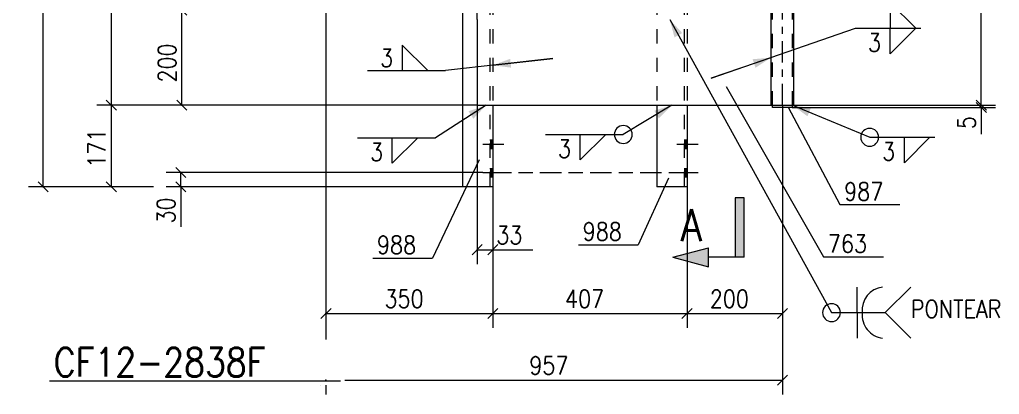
# Model space of a CAD drawing. Header units: millimetres. Extents: x 5 to 846, y 5 to 599.
# Drawn here: x 389.3 to 526.2, y 251.6 to 304 of the extents above; entities that cross this region are included whole.
import ezdxf

# ---------------------------------------------------------------- set-up
doc = ezdxf.new("R2010")
doc.units = ezdxf.units.MM
for name, pattern in [('XKITLINE00', [0]), ('XKITLINE02', [4, 2, -2]), ('XKITLINE03', [6, 3, -1, 1, -1]), ('XKITLINE06', [7, 3, -1, 2, -1])]:
    doc.linetypes.add(name, pattern=pattern)
for name, color, linetype, lineweight in [('Corte', 7, 'Continuous', 0), ('Cota', 4, 'Continuous', 0), ('Marca da peça', 2, 'Continuous', 0), ('Objeto gráfico', 3, 'Continuous', 0), ('Parafuso', 3, 'Continuous', 0), ('Peça', 2, 'Continuous', 0), ('Solda', 1, 'Continuous', 0), ('Texto', 7, 'Continuous', 0)]:
    doc.layers.add(name, color=color, linetype=linetype, lineweight=lineweight)
doc.styles.add('ROMANS', font='ROMANS__.TTF')
doc.styles.add('SIMPLEX', font='SIMPLEX_.TTF')

# ---------------------------------------------------------------- blocks, each defined once
blk = doc.blocks.new('*A82')
at = {"layer": 'Peça', "color": 7, "linetype": 'XKITLINE02', "lineweight": 0}
for p, q in [((451.19, 368.91), (455.42, 368.91)), ((451.19, 368.91), (451.19, 367.25)), ((455, 368.91), (455, 350.19)), ((455.42, 368.91), (455.42, 350.19)), ((455, 364.25), (455.42, 364.25)), ((455, 350.09), (455, 318.8)), ((455.42, 350.09), (455.42, 318.8)), ((455, 318.7), (455, 280.61)), ((455.42, 318.7), (455.42, 292.03))]:
    blk.add_line(p, q, dxfattribs=at)
at = {"layer": 'Peça', "color": 4, "linetype": 'XKITLINE00', "lineweight": 0}
for p, q in [((451.19, 367.25), (451.19, 350.19)), ((451.19, 350.09), (451.19, 318.8)), ((451.19, 318.7), (451.19, 280.61)), ((455.42, 292.03), (455.42, 280.61)), ((455.42, 280.61), (451.19, 280.61))]:
    blk.add_line(p, q, dxfattribs=at)
blk = doc.blocks.new('*A83')
at = {"layer": 'Parafuso'}
for points in [[(482.13, 287.21), (482.55, 287.21), (482.55, 286.01), (482.13, 286.01)], [(482.13, 283.21), (482.55, 283.21), (482.55, 282.01), (482.13, 282.01)]]:
    blk.add_hatch(color=7, dxfattribs=at).paths.add_polyline_path(points, flags=17)
at = {"layer": 'Parafuso', "color": 7, "linetype": 'XKITLINE00', "lineweight": 0}
for p, q in [((481.13, 286.61), (484.09, 286.61)), ((482.13, 287.21), (482.55, 287.21)), ((482.13, 286.01), (482.55, 286.01)), ((481.13, 282.61), (484.09, 282.61)), ((482.13, 283.21), (482.55, 283.21)), ((482.13, 282.01), (482.55, 282.01))]:
    blk.add_line(p, q, dxfattribs=at)
blk = doc.blocks.new('*A86')
at = {"layer": 'Peça', "color": 4, "linetype": 'XKITLINE00', "lineweight": 0}
for p, q in [((432.09, 372.13), (489.22, 372.13)), ((432.09, 372.13), (432.09, 368.91)), ((489.22, 372.13), (491.06, 371.92)), ((491.06, 371.92), (492.81, 371.31)), ((492.81, 371.31), (494.38, 370.33)), ((494.38, 370.33), (495.69, 369.02)), ((488.89, 368.91), (489.22, 368.91)), ((489.22, 368.91), (490.34, 368.79)), ((490.34, 368.79), (491.41, 368.41)), ((491.41, 368.41), (492.37, 367.81)), ((496.68, 367.45), (495.69, 369.02)), ((492.37, 367.81), (493.17, 367.01)), ((497.29, 365.7), (496.68, 367.45)), ((493.77, 366.05), (493.17, 367.01)), ((494.15, 364.98), (493.77, 366.05)), ((497.5, 363.86), (497.29, 365.7)), ((494.28, 363.86), (494.15, 364.98)), ((494.28, 363.86), (494.28, 363.52)), ((497.5, 350.19), (497.5, 363.86)), ((497.5, 318.8), (497.5, 350.09)), ((497.5, 292.03), (497.5, 318.7)), ((494.28, 292.03), (497.5, 292.03))]:
    blk.add_line(p, q, dxfattribs=at)
at = {"layer": 'Peça', "color": 7, "linetype": 'XKITLINE02', "lineweight": 0}
for p, q in [((432.09, 371.92), (489.22, 371.92)), ((489.22, 371.92), (491.01, 371.71)), ((491.01, 371.71), (492.72, 371.12)), ((492.72, 371.12), (494.24, 370.16)), ((494.24, 370.16), (495.52, 368.88)), ((432.09, 369.13), (489.22, 369.13)), ((432.09, 368.91), (488.89, 368.91)), ((489.22, 369.13), (490.39, 369)), ((490.39, 369), (491.51, 368.61)), ((491.51, 368.61), (492.51, 367.98)), ((496.48, 367.35), (495.52, 368.88)), ((493.34, 367.14), (492.51, 367.98)), ((493.97, 366.14), (493.34, 367.14)), ((497.08, 365.65), (496.48, 367.35)), ((494.36, 365.03), (493.97, 366.14)), ((497.28, 363.86), (497.08, 365.65)), ((494.49, 363.86), (494.36, 365.03)), ((494.28, 363.52), (494.28, 350.19)), ((494.49, 350.19), (494.49, 363.86)), ((497.28, 350.19), (497.28, 363.86)), ((494.28, 350.09), (494.28, 318.8)), ((494.49, 318.8), (494.49, 350.09)), ((497.28, 318.8), (497.28, 350.09)), ((494.28, 318.7), (494.28, 292.03)), ((494.49, 292.03), (494.49, 318.7)), ((497.28, 292.03), (497.28, 318.7))]:
    blk.add_line(p, q, dxfattribs=at)
at = {"layer": 'Peça', "color": 7, "linetype": 'XKITLINE03', "lineweight": 0}
for p, q in [((489.22, 370.52), (432.09, 370.52)), ((490.7, 370.36), (489.22, 370.52)), ((492.11, 369.86), (490.7, 370.36)), ((493.38, 369.07), (492.11, 369.86)), ((494.43, 368.01), (493.38, 369.07)), ((495.23, 366.75), (494.43, 368.01)), ((495.72, 365.34), (495.23, 366.75)), ((495.89, 363.86), (495.72, 365.34)), ((495.89, 350.19), (495.89, 363.86)), ((495.89, 318.8), (495.89, 350.09)), ((495.89, 292.03), (495.89, 318.7))]:
    blk.add_line(p, q, dxfattribs=at)
blk = doc.blocks.new('*A90')
at = {"layer": 'Peça', "color": 7, "linetype": 'XKITLINE02', "lineweight": 0}
for p, q in [((453.22, 304.03), (453.22, 305.37)), ((453.22, 305.37), (493.94, 305.37))]:
    blk.add_line(p, q, dxfattribs=at)
at = {"layer": 'Peça', "color": 4, "linetype": 'XKITLINE00', "lineweight": 0}
for p, q in [((453.22, 304.03), (453.22, 292.03)), ((493.94, 305.37), (494.28, 305.37)), ((494.28, 305.37), (494.28, 292.03)), ((453.22, 292.03), (494.28, 292.03))]:
    blk.add_line(p, q, dxfattribs=at)
blk = doc.blocks.new('*A91')
at = {"layer": 'Peça', "color": 7, "linetype": 'XKITLINE02', "lineweight": 0}
for p, q in [((478.32, 368.91), (482.55, 368.91)), ((478.32, 368.91), (478.32, 350.19)), ((482.13, 368.91), (482.13, 350.19)), ((482.55, 368.91), (482.55, 350.19)), ((482.13, 364.25), (482.55, 364.25)), ((478.32, 350.09), (478.32, 318.8)), ((482.13, 350.09), (482.13, 318.8)), ((482.55, 350.09), (482.55, 318.8)), ((478.32, 318.7), (478.32, 292.03)), ((482.13, 318.7), (482.13, 280.61)), ((482.55, 318.7), (482.55, 292.03))]:
    blk.add_line(p, q, dxfattribs=at)
at = {"layer": 'Peça', "color": 4, "linetype": 'XKITLINE00', "lineweight": 0}
for p, q in [((478.32, 292.03), (478.32, 280.61)), ((482.55, 292.03), (482.55, 280.61)), ((482.55, 280.61), (478.32, 280.61))]:
    blk.add_line(p, q, dxfattribs=at)
blk = doc.blocks.new('*A92')
at = {"layer": 'Peça', "color": 4, "linetype": 'XKITLINE00', "lineweight": 0}
for p, q in [((494.49, 291.72), (494.49, 292.03)), ((497.24, 291.72), (494.49, 291.72)), ((495.89, 292.03), (495.89, 291.72)), ((497.29, 291.72), (497.24, 291.72)), ((497.29, 291.72), (497.29, 292.03))]:
    blk.add_line(p, q, dxfattribs=at)
at = {"layer": 'Peça', "color": 7, "linetype": 'XKITLINE02', "lineweight": 0}
for p, q in [((494.49, 292.03), (497.29, 292.03)), ((497.24, 291.72), (497.29, 291.72))]:
    blk.add_line(p, q, dxfattribs=at)
blk = doc.blocks.new('*A93')
at = {"layer": 'Parafuso'}
for points in [[(455, 287.21), (455.42, 287.21), (455.42, 286.01), (455, 286.01)], [(455, 283.21), (455.42, 283.21), (455.42, 282.01), (455, 282.01)]]:
    blk.add_hatch(color=7, dxfattribs=at).paths.add_polyline_path(points, flags=17)
at = {"layer": 'Parafuso', "color": 7, "linetype": 'XKITLINE00', "lineweight": 0}
for p, q in [((453.99, 286.61), (456.96, 286.61)), ((455, 287.21), (455.42, 287.21)), ((455, 286.01), (455.42, 286.01)), ((453.99, 282.61), (456.96, 282.61)), ((455, 283.21), (455.42, 283.21)), ((455, 282.01), (455.42, 282.01))]:
    blk.add_line(p, q, dxfattribs=at)
blk = doc.blocks.new('*A134')
at = {"layer": 'Objeto gráfico', "color": 7, "linetype": 'XKITLINE06', "lineweight": 0}
blk.add_line((455, 282.61), (481.13, 282.61), dxfattribs=at)
blk = doc.blocks.new('*A413')
at = {"layer": 'Cota', "color": 7, "linetype": 'XKITLINE00', "lineweight": 0}
for p, q in [((453.22, 292.03), (453.22, 269.82)), ((455.42, 280.61), (455.42, 269.82)), ((453.93, 272.53), (452.51, 271.11)), ((456.13, 272.53), (454.71, 271.11)), ((453.22, 271.82), (455.42, 271.82)), ((455.42, 271.82), (461, 271.82)), ((455.42, 271.82), (461, 271.82))]:
    blk.add_line(p, q, dxfattribs=at)
at = {"layer": 'Cota', "color": 3}
for p in [(453.22, 271.82), (455.42, 271.82)]:
    blk.add_point(p, dxfattribs=at)
at = {"layer": 'Cota', "color": 3, "style": 'SIMPLEX', "width": 0.85}
blk.add_text('33', height=2.5, dxfattribs=at).set_placement((455.89, 272.62))
blk = doc.blocks.new('*A415')
at = {"layer": 'Cota', "color": 7, "linetype": 'XKITLINE00', "lineweight": 0}
for p, q in [((432.09, 370.52), (432.09, 259.27)), ((495.89, 292.03), (495.89, 251.57)), ((434.72, 253.57), (495.89, 253.57)), ((496.59, 254.28), (495.18, 252.86)), ((431.39, 252.87), (431.38, 252.86)), ((432.09, 252.87), (432.09, 251.57))]:
    blk.add_line(p, q, dxfattribs=at)
at = {"layer": 'Cota', "color": 3}
for p in [(432.09, 253.57), (495.89, 253.57)]:
    blk.add_point(p, dxfattribs=at)
at = {"layer": 'Cota', "color": 3, "style": 'SIMPLEX', "width": 0.85}
blk.add_text('957', height=2.5, dxfattribs=at).set_placement((460.51, 254.37))
blk = doc.blocks.new('*A416')
at = {"layer": 'Cota', "color": 7, "linetype": 'XKITLINE00', "lineweight": 0}
for p, q in [((453.22, 292.03), (400.04, 292.03)), ((401.38, 292.74), (402.8, 291.33)), ((402.09, 280.61), (402.09, 292.03)), ((401.38, 281.32), (402.8, 279.91)), ((407.99, 280.61), (400.04, 280.61)), ((451.19, 280.61), (411.49, 280.61))]:
    blk.add_line(p, q, dxfattribs=at)
at = {"layer": 'Cota', "color": 3}
for p in [(402.09, 292.03), (402.09, 280.61)]:
    blk.add_point(p, dxfattribs=at)
at = {"layer": 'Cota', "color": 3, "style": 'SIMPLEX', "width": 0.85}
blk.add_text('171', height=2.5, rotation=90.0002, dxfattribs=at).set_placement((401.29, 283.31))
blk = doc.blocks.new('*A418')
at = {"layer": 'Cota', "color": 7, "linetype": 'XKITLINE00', "lineweight": 0}
for p, q in [((495.89, 292.03), (495.89, 260.9)), ((482.55, 280.61), (482.55, 260.9)), ((483.26, 263.61), (481.84, 262.19)), ((496.59, 263.61), (495.18, 262.19)), ((482.55, 262.9), (495.89, 262.9))]:
    blk.add_line(p, q, dxfattribs=at)
at = {"layer": 'Cota', "color": 3}
for p in [(482.55, 262.9), (495.89, 262.9)]:
    blk.add_point(p, dxfattribs=at)
at = {"layer": 'Cota', "color": 3, "style": 'SIMPLEX', "width": 0.85}
blk.add_text('200', height=2.5, dxfattribs=at).set_placement((485.74, 263.7))
blk = doc.blocks.new('*A419')
at = {"layer": 'Cota', "color": 7, "linetype": 'XKITLINE00', "lineweight": 0}
for p, q in [((432.09, 370.52), (432.09, 260.9)), ((455.42, 280.61), (455.42, 275.62)), ((455.42, 272.12), (455.42, 260.9)), ((432.8, 263.61), (431.38, 262.19)), ((456.13, 263.61), (454.71, 262.19)), ((432.09, 262.9), (455.42, 262.9))]:
    blk.add_line(p, q, dxfattribs=at)
at = {"layer": 'Cota', "color": 3}
for p in [(432.09, 262.9), (455.42, 262.9)]:
    blk.add_point(p, dxfattribs=at)
at = {"layer": 'Cota', "color": 3, "style": 'SIMPLEX', "width": 0.85}
blk.add_text('350', height=2.5, dxfattribs=at).set_placement((440.27, 263.7))
blk = doc.blocks.new('*A420')
at = {"layer": 'Cota', "color": 7, "linetype": 'XKITLINE00', "lineweight": 0}
for p, q in [((391.86, 371.23), (393.27, 369.82)), ((432.09, 370.52), (390.52, 370.52)), ((392.57, 280.61), (392.57, 370.52)), ((391.86, 281.32), (393.27, 279.91)), ((407.99, 280.61), (390.52, 280.61)), ((451.19, 280.61), (411.49, 280.61))]:
    blk.add_line(p, q, dxfattribs=at)
at = {"layer": 'Cota', "color": 3}
for p in [(392.57, 370.52), (392.57, 280.61)]:
    blk.add_point(p, dxfattribs=at)
at = {"layer": 'Cota', "color": 3, "style": 'SIMPLEX', "width": 0.85}
blk.add_text('1437', height=2.5, rotation=90.0002, dxfattribs=at).set_placement((391.77, 321.16))
blk = doc.blocks.new('*A421')
at = {"layer": 'Cota', "color": 7, "linetype": 'XKITLINE00', "lineweight": 0}
for p, q in [((522.98, 364.56), (524.39, 363.15)), ((505.89, 363.86), (525.68, 363.86)), ((523.68, 292.03), (523.68, 363.86)), ((497.5, 292.03), (525.68, 292.03)), ((522.98, 292.74), (524.39, 291.33))]:
    blk.add_line(p, q, dxfattribs=at)
at = {"layer": 'Cota', "color": 3}
for p in [(523.68, 363.86), (523.68, 292.03)]:
    blk.add_point(p, dxfattribs=at)
at = {"layer": 'Cota', "color": 3, "style": 'SIMPLEX', "width": 0.85}
blk.add_text('1166', height=2.5, rotation=90.0002, dxfattribs=at).set_placement((522.88, 323.77))
blk = doc.blocks.new('*A422')
at = {"layer": 'Cota', "color": 7, "linetype": 'XKITLINE00', "lineweight": 0}
for p, q in [((497.29, 291.72), (525.68, 291.72)), ((497.5, 292.03), (525.68, 292.03)), ((522.98, 292.74), (524.39, 291.33)), ((522.98, 292.42), (524.39, 291.01)), ((523.68, 291.72), (523.68, 292.03)), ((523.68, 291.72), (523.68, 287.99)), ((523.68, 291.72), (523.68, 287.99))]:
    blk.add_line(p, q, dxfattribs=at)
at = {"layer": 'Cota', "color": 3}
for p in [(523.68, 292.03), (523.68, 291.72)]:
    blk.add_point(p, dxfattribs=at)
at = {"layer": 'Cota', "color": 3, "style": 'SIMPLEX', "width": 0.85}
blk.add_text('5', height=2.5, rotation=90.0002, dxfattribs=at).set_placement((522.88, 288.69))
blk = doc.blocks.new('*A424')
at = {"layer": 'Cota', "color": 7, "linetype": 'XKITLINE00', "lineweight": 0}
for p, q in [((453.99, 282.61), (409.74, 282.61)), ((411.08, 283.32), (412.5, 281.91)), ((411.79, 280.61), (411.79, 282.61)), ((411.08, 281.32), (412.5, 279.91)), ((451.19, 280.61), (409.74, 280.61)), ((411.79, 280.61), (411.79, 275.03)), ((411.79, 280.61), (411.79, 275.03))]:
    blk.add_line(p, q, dxfattribs=at)
at = {"layer": 'Cota', "color": 3}
for p in [(411.79, 282.61), (411.79, 280.61)]:
    blk.add_point(p, dxfattribs=at)
at = {"layer": 'Cota', "color": 3, "style": 'SIMPLEX', "width": 0.85}
blk.add_text('30', height=2.5, rotation=90.0002, dxfattribs=at).set_placement((410.99, 275.5))
blk = doc.blocks.new('*A425')
at = {"layer": 'Corte'}
for points in [[(480.55, 382.77), (485.55, 384.11), (485.55, 381.43)], [(489.3, 382.77), (490.55, 382.77), (490.55, 374.44)], [(489.3, 374.44), (489.3, 382.77), (490.55, 374.44)], [(489.3, 279.09), (490.55, 279.09), (490.55, 270.76)], [(489.3, 270.76), (489.3, 279.09), (490.55, 270.76)], [(480.55, 270.76), (485.55, 272.1), (485.55, 269.42)]]:
    blk.add_hatch(color=6, dxfattribs=at).paths.add_polyline_path(points, flags=17)
at = {"layer": 'Corte', "color": 6, "linetype": 'XKITLINE00', "lineweight": 0}
for p, q in [((480.55, 382.77), (485.55, 384.11)), ((485.55, 384.11), (485.55, 381.43)), ((480.55, 382.77), (485.55, 381.43)), ((490.55, 382.77), (485.55, 382.77)), ((489.3, 374.44), (489.3, 382.77)), ((490.55, 382.77), (490.55, 374.44)), ((490.55, 374.44), (489.3, 374.44)), ((489.3, 279.09), (489.3, 270.76)), ((490.55, 279.09), (489.3, 279.09)), ((490.55, 270.76), (490.55, 279.09)), ((480.55, 270.76), (485.55, 272.1)), ((485.55, 269.42), (485.55, 272.1)), ((480.55, 270.76), (485.55, 269.42)), ((490.55, 270.76), (485.55, 270.76))]:
    blk.add_line(p, q, dxfattribs=at)
at = {"layer": 'Corte', "color": 4, "style": 'ROMANS', "width": 0.85}
for p in [(481.68, 376.02), (481.68, 273.01)]:
    blk.add_text('A', height=4.5, dxfattribs=at).set_placement(p)
blk = doc.blocks.new('*A427')
at = {"layer": 'Texto', "color": 4, "linetype": 'XKITLINE00', "lineweight": 0}
blk.add_line((393.45, 253.47), (434.12, 253.47), dxfattribs=at)
at = {"layer": 'Texto', "color": 4, "style": 'ROMANS', "width": 0.85}
blk.add_text('CF12-2838F', height=4, dxfattribs=at).set_placement((394.05, 254.07))
blk = doc.blocks.new('*A431')
at = {"layer": 'Solda'}
blk.add_hatch(color=7, dxfattribs=at).paths.add_polyline_path([(455.42, 297.64), (457.83, 298.54), (457.97, 297.3)], flags=17)
at = {"layer": 'Solda', "color": 3, "linetype": 'XKITLINE00', "lineweight": 0}
for p, q in [((446.32, 296.9), (442.75, 300.47)), ((442.75, 300.47), (442.75, 296.9)), ((442.75, 296.9), (446.32, 296.9))]:
    blk.add_line(p, q, dxfattribs=at)
at = {"layer": 'Solda', "color": 7, "linetype": 'XKITLINE00', "lineweight": 0}
for p, q in [((463.81, 298.58), (448.78, 296.9)), ((455.42, 297.64), (463.81, 298.58)), ((437.9, 296.9), (448.78, 296.9))]:
    blk.add_line(p, q, dxfattribs=at)
at = {"layer": 'Solda', "color": 3, "style": 'ROMANS', "width": 0.85}
blk.add_text('3', height=2.5, dxfattribs=at).set_placement((439.65, 297.4))
blk = doc.blocks.new('*A433')
at = {"layer": 'Solda'}
blk.add_hatch(color=7, dxfattribs=at).paths.add_polyline_path([(454.46, 292.03), (452.69, 290.16), (452.01, 291.21)], flags=17)
at = {"layer": 'Solda', "color": 7, "linetype": 'XKITLINE00', "lineweight": 0}
for p in [(454.46, 292.03), (436.51, 287.5)]:
    blk.add_line(p, (447.4, 287.5), dxfattribs=at)
at = {"layer": 'Solda', "color": 3, "linetype": 'XKITLINE00', "lineweight": 0}
for p, q in [((441.36, 287.5), (444.94, 287.5)), ((444.94, 287.5), (441.36, 283.93)), ((441.36, 283.93), (441.36, 287.5))]:
    blk.add_line(p, q, dxfattribs=at)
at = {"layer": 'Solda', "color": 3, "style": 'ROMANS', "width": 0.85}
blk.add_text('3', height=2.5, dxfattribs=at).set_placement((438.26, 284.25))
blk = doc.blocks.new('*A434')
at = {"layer": 'Solda'}
blk.add_hatch(color=7, dxfattribs=at).paths.add_polyline_path([(480.14, 304.03), (481.89, 302.15), (480.8, 301.54)], flags=17)
at = {"layer": 'Solda', "color": 7, "linetype": 'XKITLINE00', "lineweight": 0}
for p, q in [((480.14, 304.03), (502.75, 263.02)), ((502.75, 263.02), (510.25, 263.02))]:
    blk.add_line(p, q, dxfattribs=at)
at = {"layer": 'Solda', "color": 3, "linetype": 'XKITLINE00', "lineweight": 0}
for p, q in [((506.33, 263.02), (506.33, 266.59)), ((510.25, 263.02), (513.83, 266.59)), ((506.33, 263.02), (506.33, 259.45)), ((510.25, 263.02), (513.83, 259.45))]:
    blk.add_line(p, q, dxfattribs=at)
for centre, radius, start, end in [((510.25, 263.38), 3.23, 96.3402, 186.3402), ((502.75, 263.02), 1.25, 90, 270), ((502.75, 263.02), 1.25, 270, 90), ((510.25, 262.66), 3.23, 173.6598, 263.6598)]:
    blk.add_arc(centre, radius, start, end, dxfattribs=at)
at = {"layer": 'Solda', "color": 3, "style": 'ROMANS', "width": 0.85}
blk.add_text('PONTEAR', height=2.5, dxfattribs=at).set_placement((513.83, 262.27))
blk = doc.blocks.new('*A435')
at = {"layer": 'Solda'}
blk.add_hatch(color=7, dxfattribs=at).paths.add_polyline_path([(497.31, 292.03), (499.86, 291.65), (499.38, 290.5)], flags=17)
at = {"layer": 'Solda', "color": 7, "linetype": 'XKITLINE00', "lineweight": 0}
for p, q in [((497.31, 292.03), (508.08, 287.56)), ((508.08, 287.56), (517.21, 287.56))]:
    blk.add_line(p, q, dxfattribs=at)
at = {"layer": 'Solda', "color": 3, "linetype": 'XKITLINE00', "lineweight": 0}
for p, q in [((512.93, 287.56), (516.5, 287.56)), ((516.5, 287.56), (512.93, 283.99)), ((512.93, 283.99), (512.93, 287.56))]:
    blk.add_line(p, q, dxfattribs=at)
for start, end in [(90, 270), (270, 90)]:
    blk.add_arc((508.08, 287.56), 1.25, start, end, dxfattribs=at)
at = {"layer": 'Solda', "color": 3, "style": 'ROMANS', "width": 0.85}
blk.add_text('3', height=2.5, dxfattribs=at).set_placement((509.83, 284.31))
blk = doc.blocks.new('*A436')
at = {"layer": 'Solda'}
blk.add_hatch(color=7, dxfattribs=at).paths.add_polyline_path([(480.44, 292.03), (478.61, 290.21), (477.97, 291.28)], flags=17)
at = {"layer": 'Solda', "color": 7, "linetype": 'XKITLINE00', "lineweight": 0}
for p in [(480.44, 292.03), (462.76, 287.95)]:
    blk.add_line(p, (473.64, 287.95), dxfattribs=at)
at = {"layer": 'Solda', "color": 3, "linetype": 'XKITLINE00', "lineweight": 0}
for p, q in [((467.6, 287.95), (471.18, 287.95)), ((471.18, 287.95), (467.6, 284.38)), ((467.6, 284.38), (467.6, 287.95))]:
    blk.add_line(p, q, dxfattribs=at)
for start, end in [(90, 270), (270, 90)]:
    blk.add_arc((473.64, 287.95), 1.25, start, end, dxfattribs=at)
at = {"layer": 'Solda', "color": 3, "style": 'ROMANS', "width": 0.85}
blk.add_text('3', height=2.5, dxfattribs=at).set_placement((464.51, 284.7))
blk = doc.blocks.new('*A439')
at = {"layer": 'Solda'}
blk.add_hatch(color=7, dxfattribs=at).paths.add_polyline_path([(494.28, 298.7), (492.12, 297.29), (491.71, 298.48)], flags=17)
at = {"layer": 'Solda', "color": 3, "linetype": 'XKITLINE00', "lineweight": 0}
for p, q in [((514.51, 302.81), (510.94, 306.38)), ((510.94, 306.38), (510.94, 302.81)), ((510.94, 302.81), (514.51, 302.81)), ((510.94, 302.81), (514.51, 302.81)), ((514.51, 302.81), (510.94, 299.24)), ((510.94, 299.24), (510.94, 302.81))]:
    blk.add_line(p, q, dxfattribs=at)
at = {"layer": 'Solda', "color": 7, "linetype": 'XKITLINE00', "lineweight": 0}
for p, q in [((485.93, 295.82), (506.09, 302.81)), ((506.09, 302.81), (515.23, 302.81)), ((494.28, 298.7), (485.93, 295.82))]:
    blk.add_line(p, q, dxfattribs=at)
at = {"layer": 'Solda', "color": 3, "style": 'ROMANS', "width": 0.85}
blk.add_text('3', height=2.5, dxfattribs=at).set_placement((507.84, 299.56))
blk = doc.blocks.new('*A441')
at = {"layer": 'Marca da peça', "color": 7, "linetype": 'XKITLINE00', "lineweight": 0}
for p in [(453.51, 284.39), (438.62, 270.65)]:
    blk.add_line(p, (446.98, 270.65), dxfattribs=at)
at = {"layer": 'Marca da peça', "color": 4, "style": 'ROMANS', "width": 0.85}
blk.add_text('988', height=2.5, dxfattribs=at).set_placement((439.22, 271.25))
blk = doc.blocks.new('*A448')
at = {"layer": 'Marca da peça', "color": 7, "linetype": 'XKITLINE00', "lineweight": 0}
for p, q in [((488.02, 294.66), (501.64, 270.81)), ((501.64, 270.81), (509.99, 270.81))]:
    blk.add_line(p, q, dxfattribs=at)
at = {"layer": 'Marca da peça', "color": 4, "style": 'ROMANS', "width": 0.85}
blk.add_text('763', height=2.5, dxfattribs=at).set_placement((502.24, 271.41))
blk = doc.blocks.new('*A449')
at = {"layer": 'Marca da peça', "color": 7, "linetype": 'XKITLINE00', "lineweight": 0}
for p in [(479.94, 281.84), (467.37, 272.52)]:
    blk.add_line(p, (475.73, 272.52), dxfattribs=at)
at = {"layer": 'Marca da peça', "color": 4, "style": 'ROMANS', "width": 0.85}
blk.add_text('988', height=2.5, dxfattribs=at).set_placement((467.97, 273.12))
blk = doc.blocks.new('*A450')
at = {"layer": 'Marca da peça', "color": 7, "linetype": 'XKITLINE00', "lineweight": 0}
for p, q in [((496.68, 291.75), (503.92, 278.13)), ((503.92, 278.13), (512.28, 278.13))]:
    blk.add_line(p, q, dxfattribs=at)
at = {"layer": 'Marca da peça', "color": 4, "style": 'ROMANS', "width": 0.85}
blk.add_text('987', height=2.5, dxfattribs=at).set_placement((504.52, 278.73))
blk = doc.blocks.new('*A451')
at = {"layer": 'Cota', "color": 7, "linetype": 'XKITLINE00', "lineweight": 0}
for p, q in [((455.42, 280.61), (455.42, 275.62)), ((482.55, 280.61), (482.55, 260.9)), ((455.42, 272.12), (455.42, 260.9)), ((456.13, 263.61), (454.71, 262.19)), ((483.26, 263.61), (481.84, 262.19)), ((455.42, 262.9), (482.55, 262.9))]:
    blk.add_line(p, q, dxfattribs=at)
at = {"layer": 'Cota', "color": 3}
for p in [(455.42, 262.9), (482.55, 262.9)]:
    blk.add_point(p, dxfattribs=at)
at = {"layer": 'Cota', "color": 3, "style": 'SIMPLEX', "width": 0.85}
blk.add_text('407', height=2.5, dxfattribs=at).set_placement((465.5, 263.7))
blk = doc.blocks.new('*A453')
at = {"layer": 'Cota', "color": 7, "linetype": 'XKITLINE00', "lineweight": 0}
for p, q in [((401.38, 371.23), (402.8, 369.82)), ((432.09, 370.52), (400.04, 370.52)), ((402.09, 292.03), (402.09, 370.52)), ((453.22, 292.03), (400.04, 292.03)), ((401.38, 292.74), (402.8, 291.33))]:
    blk.add_line(p, q, dxfattribs=at)
at = {"layer": 'Cota', "color": 3}
for p in [(402.09, 370.52), (402.09, 292.03)]:
    blk.add_point(p, dxfattribs=at)
at = {"layer": 'Cota', "color": 3, "style": 'SIMPLEX', "width": 0.85}
blk.add_text('1266', height=2.5, rotation=90.0002, dxfattribs=at).set_placement((401.29, 326.87))
blk = doc.blocks.new('*A458')
at = {"layer": 'Cota', "color": 7, "linetype": 'XKITLINE00', "lineweight": 0}
for p, q in [((411.22, 306.07), (412.64, 304.66)), ((453.22, 305.37), (409.88, 305.37)), ((411.93, 292.03), (411.93, 305.37)), ((453.22, 292.03), (409.88, 292.03)), ((411.22, 292.74), (412.64, 291.33))]:
    blk.add_line(p, q, dxfattribs=at)
at = {"layer": 'Cota', "color": 3}
for p in [(411.93, 305.37), (411.93, 292.03)]:
    blk.add_point(p, dxfattribs=at)
at = {"layer": 'Cota', "color": 3, "style": 'SIMPLEX', "width": 0.85}
blk.add_text('200', height=2.5, rotation=90.0002, dxfattribs=at).set_placement((411.13, 295.22))

msp = doc.modelspace()

# ---------------------------------------------------------------- block references
at = {"lineweight": 0}
for name in ['*A420', '*A453', '*A86', '*A415', '*A419', '*A82', '*A91', '*A421', '*A458', '*A439', '*A90', '*A434', '*A431', '*A448', '*A416', '*A433', '*A413', '*A436', '*A418', '*A92', '*A450', '*A422', '*A435', '*A93', '*A83', '*A441', '*A424', '*A134', '*A449', '*A451', '*A427']:
    msp.add_blockref(name, (0, 0), dxfattribs=at)
at = {"layer": 'Corte', "lineweight": 0}
msp.add_blockref('*A425', (0, 0), dxfattribs=at)

doc.saveas('drawing.dxf')
